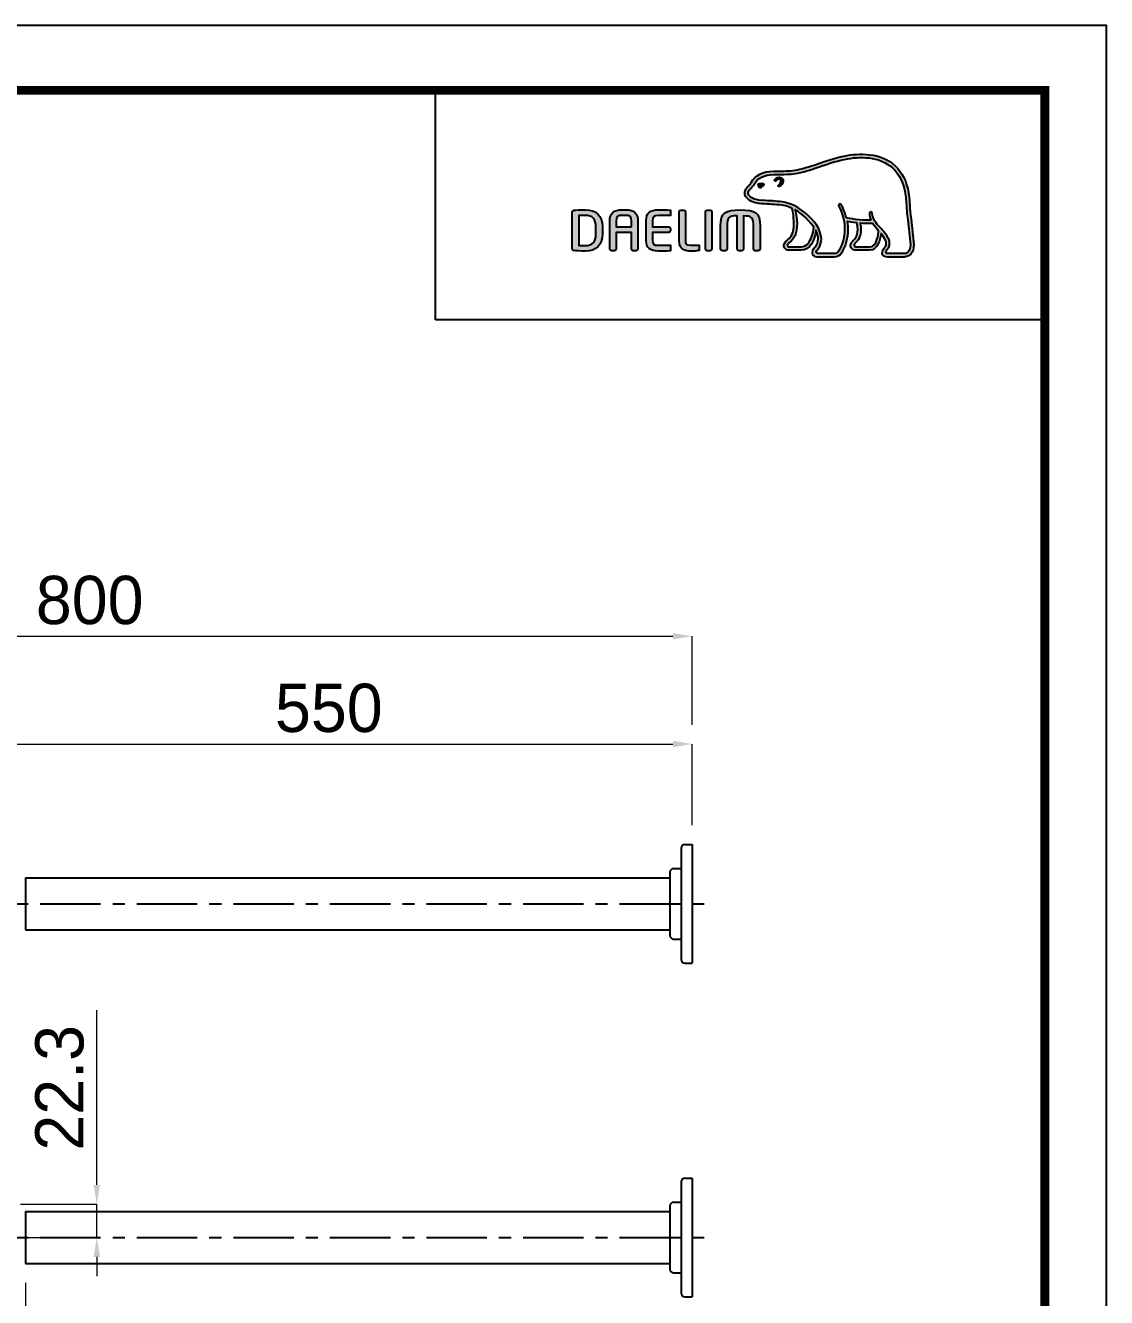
# Model space of a CAD drawing. Extents: x 0 to 790, y 0 to 579.
# Drawn here: x 565.9 to 789.9, y 315.3 to 578.8 of the extents above; entities that cross this region are included whole.
import ezdxf

# ---------------------------------------------------------------- set-up
doc = ezdxf.new("R2010")
doc.units = 0
doc.header["$LTSCALE"] = 10
doc.header["$MEASUREMENT"] = 0
doc.header["$PDMODE"] = 3
doc.header["$PDSIZE"] = -10
doc.linetypes.add('CENTER', pattern=[2, 1.25, -0.25, 0.25, -0.25])
doc.layers.get('0').update_dxf_attribs({"linetype": 'CONTINUOUS'})
doc.layers.get('DEFPOINTS').update_dxf_attribs({"linetype": 'CONTINUOUS'})
doc.layers.add('레이어 1', color=7, linetype='CONTINUOUS')
doc.styles.add('Daelim Dimension', font='')
doc.styles.get('Daelim Dimension').set_extended_font_data('나눔고딕')
doc.dimstyles.new('DEFAULT', dxfattribs={"dimscale": 2, "dimtxt": 2, "dimasz": 2, "dimexe": 0, "dimexo": 2, "dimgap": 1, "dimtad": 1, "dimdec": 0, "dimzin": 9, "dimdsep": 46, "dimtxsty": 'Daelim Dimension', "dimcen": 0.5, "dimclrd": 5, "dimclre": 5, "dimclrt": 256, "dimadec": 1, "dimazin": 0, "dimtfac": 1, "dimtdec": 0, "dimtix": 1, "dimtmove": 0, "dimatfit": 3, "dimfxl": 1, "dimtolj": 1, "dimtzin": 1, "dimlwd": 9, "dimlwe": 9, "dimarcsym": 0})

# ---------------------------------------------------------------- blocks, each defined once
blk = doc.blocks.new('*D5')
at = {"color": 5, "lineweight": 9, "transparency": 16777216}
for p, q in [((553.52, 412.08), (553.52, 429.93)), ((557.52, 429.93), (700.05, 429.93)), ((704.05, 413.13), (704.05, 429.93))]:
    blk.add_line(p, q, dxfattribs=at)
at = {"color": 5, "transparency": 16777216}
for points in [[(557.52, 430.6), (557.52, 429.27), (553.52, 429.93)], [(700.05, 430.6), (700.05, 429.27), (704.05, 429.93)]]:
    blk.add_solid(points, dxfattribs=at)
at = {"layer": 'DEFPOINTS', "color": 0, "transparency": 16777216}
for p in [(704.05, 429.93), (704.05, 409.13), (553.52, 408.08)]:
    blk.add_point(p, dxfattribs=at)
at = {"color": 7, "transparency": 16777216, "insert": (628.79, 437.36), "char_height": 10, "attachment_point": 5, "style": 'Daelim Dimension'}
blk.add_mtext('\\A1;550', dxfattribs=at)
blk = doc.blocks.new('*D6')
at = {"color": 5, "lineweight": 9, "transparency": 16777216}
for p, q in [((541.1, 318.35), (541.1, 267.07)), ((565.95, 318.35), (565.95, 267.07)), ((545.1, 267.07), (561.95, 267.07)), ((565.95, 267.07), (589.67, 267.07))]:
    blk.add_line(p, q, dxfattribs=at)
at = {"color": 5, "transparency": 16777216}
for points in [[(545.1, 267.74), (545.1, 266.41), (541.1, 267.07)], [(561.95, 267.74), (561.95, 266.41), (565.95, 267.07)]]:
    blk.add_solid(points, dxfattribs=at)
at = {"layer": 'DEFPOINTS', "color": 0, "transparency": 16777216}
for p in [(541.1, 322.35), (565.95, 322.35), (565.95, 267.07)]:
    blk.add_point(p, dxfattribs=at)
at = {"color": 7, "transparency": 16777216, "insert": (579.81, 274.52), "char_height": 10, "attachment_point": 5, "style": 'Daelim Dimension'}
blk.add_mtext('\\A1;80', dxfattribs=at)
blk = doc.blocks.new('*D8')
at = {"color": 5, "lineweight": 9, "transparency": 16777216}
for p, q in [((454.47, 366.28), (454.47, 452.26)), ((458.47, 452.26), (700.05, 452.26)), ((704.05, 433.93), (704.05, 452.26))]:
    blk.add_line(p, q, dxfattribs=at)
at = {"color": 5, "transparency": 16777216}
for points in [[(458.47, 452.93), (458.47, 451.59), (454.47, 452.26)], [(700.05, 452.93), (700.05, 451.59), (704.05, 452.26)]]:
    blk.add_solid(points, dxfattribs=at)
at = {"layer": 'DEFPOINTS', "color": 0, "transparency": 16777216}
for p in [(704.05, 452.26), (704.05, 429.93), (454.47, 362.28)]:
    blk.add_point(p, dxfattribs=at)
at = {"color": 7, "transparency": 16777216, "insert": (579.26, 459.7), "char_height": 10, "attachment_point": 5, "style": 'Daelim Dimension'}
blk.add_mtext('\\A1;800', dxfattribs=at)
blk = doc.blocks.new('*D3')
at = {"color": 5, "lineweight": 9, "transparency": 16777216}
for p, q in [((580.74, 338.63), (580.74, 374.83)), ((564.9, 334.63), (580.74, 334.63)), ((580.74, 327.72), (580.74, 334.63)), ((561.46, 327.72), (580.74, 327.72)), ((580.74, 323.72), (580.74, 319.72))]:
    blk.add_line(p, q, dxfattribs=at)
at = {"color": 5, "transparency": 16777216}
for points in [[(580.08, 338.63), (581.41, 338.63), (580.74, 334.63)], [(580.08, 323.72), (581.41, 323.72), (580.74, 327.72)]]:
    blk.add_solid(points, dxfattribs=at)
at = {"layer": 'DEFPOINTS', "color": 0, "transparency": 16777216}
for p in [(560.9, 334.63), (580.74, 334.63), (557.46, 327.72)]:
    blk.add_point(p, dxfattribs=at)
at = {"color": 7, "transparency": 16777216, "insert": (573.04, 358.73), "char_height": 10, "attachment_point": 5, "rotation": 90, "style": 'Daelim Dimension'}
blk.add_mtext('\\A1;22.3', dxfattribs=at)

msp = doc.modelspace()

# ---------------------------------------------------------------- hatches: boundary and pattern name
at = {"layer": '레이어 1'}
h = msp.add_hatch(color=5, dxfattribs=at)
h.dxf.hatch_style = 1
edge = h.paths.add_edge_path(flags=16)
edge.add_spline(control_points=[(748.8, 531.89), (748.46, 531.51), (748.03, 531.5), (748.01, 531.5), (748.01, 531.5), (744.54, 531.5), (744.54, 531.5), (744.42, 531.5), (744.32, 531.53), (744.26, 531.6), (744.2, 531.65), (744.18, 531.73), (744.18, 531.82), (744.18, 532.02), (744.32, 532.2), (744.47, 532.39), (744.61, 532.57), (744.75, 532.74), (744.82, 532.95), (745.01, 533.46), (744.99, 534), (744.76, 534.48), (744.36, 535.35), (743.75, 536.03), (743.16, 536.69), (743.16, 536.69), (742.96, 536.91), (742.96, 536.91), (742.2, 537.77), (741.41, 538.65), (741.34, 539.84), (741.33, 540.08), (741.22, 540.22), (741.07, 540.21), (741.07, 540.21), (740.84, 540.11), (740.84, 540.11), (740.78, 540.04), (740.75, 539.94), (740.75, 539.83), (740.75, 539.83), (740.75, 539.79), (740.75, 539.79), (740.78, 539.35), (740.88, 538.93), (741.06, 538.49), (741.06, 538.49), (741.08, 538.45), (741.08, 538.45), (741.08, 538.45), (741.03, 538.44), (741.03, 538.44), (738.81, 538.36), (736.63, 538.78), (735.99, 538.93), (735.59, 540.52), (734.95, 541.57), (734.92, 541.62), (734.87, 541.7), (734.79, 541.77), (734.72, 541.79), (734.72, 541.79), (734.53, 541.76), (734.51, 541.76), (734.49, 541.73), (734.46, 541.69), (734.39, 541.59), (734.39, 541.59), (734.38, 541.51), (734.38, 541.51), (734.38, 541.51), (734.44, 541.3), (734.44, 541.3), (734.49, 541.22), (735.63, 539.22), (735.63, 536.57), (735.63, 534.94), (735.2, 533.4), (734.35, 531.99), (734.15, 531.65), (733.88, 531.5), (733.49, 531.5), (733.49, 531.5), (730.07, 531.5), (730.07, 531.5), (729.96, 531.5), (729.72, 531.58), (729.72, 531.83), (729.72, 531.96), (729.85, 532.19), (730.06, 532.42), (731.48, 534.01), (730.66, 536.48), (729.3, 538.11), (727.98, 539.68), (725.83, 541.66), (723.07, 542.16), (722.09, 542.33), (720.48, 542.42), (719.18, 542.5), (719.18, 542.5), (717.87, 542.58), (717.87, 542.58), (717.19, 542.63), (716.08, 543.04), (715.74, 543.68), (715.6, 543.95), (715.61, 544.22), (715.79, 544.53), (715.91, 544.72), (716.06, 544.88), (716.26, 545.07), (716.47, 545.29), (716.69, 545.52), (716.87, 545.82), (716.87, 545.82), (716.92, 545.91), (716.92, 545.91), (717.58, 547.17), (718.93, 547.84), (720.95, 547.89), (720.95, 547.89), (722.09, 547.9), (722.09, 547.9), (723.35, 547.91), (724.77, 547.92), (725.93, 548.17), (727.57, 548.52), (729.22, 549.08), (730.67, 549.58), (730.67, 549.58), (730.71, 549.59), (730.71, 549.59), (732.51, 550.21), (734.36, 550.84), (736.26, 551.15), (739.3, 551.65), (743.47, 551.63), (746.09, 548.69), (747.3, 547.33), (748.05, 545.45), (748.3, 543.12), (748.3, 543.12), (748.29, 543.12), (748.29, 543.13), (748.31, 543.08), (748.33, 542.82), (748.43, 541.34), (748.47, 540.62), (748.5, 539.88), (748.69, 538.51), (748.69, 538.51), (749.21, 533.93), (749.21, 533.93), (749.21, 533.93), (749.25, 533.37), (749.25, 533.37), (749.25, 532.71), (749.1, 532.21), (748.8, 531.89)], knot_values=[0, 0, 0, 0, 1, 1, 1, 2, 2, 2, 3, 3, 3, 4, 4, 4, 5, 5, 5, 6, 6, 6, 7, 7, 7, 8, 8, 8, 9, 9, 9, 10, 10, 10, 11, 11, 11, 12, 12, 12, 13, 13, 13, 14, 14, 14, 15, 15, 15, 16, 16, 16, 17, 17, 17, 18, 18, 18, 19, 19, 19, 20, 20, 20, 21, 21, 21, 22, 22, 22, 23, 23, 23, 24, 24, 24, 25, 25, 25, 26, 26, 26, 27, 27, 27, 28, 28, 28, 29, 29, 29, 30, 30, 30, 31, 31, 31, 32, 32, 32, 33, 33, 33, 34, 34, 34, 35, 35, 35, 36, 36, 36, 37, 37, 37, 38, 38, 38, 39, 39, 39, 40, 40, 40, 41, 41, 41, 42, 42, 42, 43, 43, 43, 44, 44, 44, 45, 45, 45, 46, 46, 46, 47, 47, 47, 48, 48, 48, 49, 49, 49, 50, 50, 50, 51, 51, 51, 52, 52, 52, 53, 53, 53, 53], degree=3, periodic=0)
edge = h.paths.add_edge_path(flags=16)
edge.add_spline(control_points=[(740.8, 532.88), (740.8, 532.88), (737.97, 532.88), (737.97, 532.88), (737.76, 532.88), (737.6, 533.04), (737.6, 533.26), (737.6, 533.41), (737.72, 533.59), (737.85, 533.72), (738.42, 534.27), (739.01, 535.03), (739.01, 536.47), (739.01, 536.47), (738.97, 537.12), (738.97, 537.13), (738.97, 537.13), (738.87, 537.76), (738.87, 537.76), (738.87, 537.76), (738.86, 537.8), (738.86, 537.8), (738.86, 537.8), (738.9, 537.8), (738.9, 537.8), (739.43, 537.76), (740.46, 537.7), (741.43, 537.75), (741.68, 537.35), (742.08, 536.85), (742.67, 536.17), (742.64, 535.83), (742.36, 532.88), (740.8, 532.88)], knot_values=[0, 0, 0, 0, 1, 1, 1, 2, 2, 2, 3, 3, 3, 4, 4, 4, 5, 5, 5, 6, 6, 6, 7, 7, 7, 8, 8, 8, 9, 9, 9, 10, 10, 10, 11, 11, 11, 11], degree=3, periodic=0)
edge = h.paths.add_edge_path(flags=16)
edge.add_spline(control_points=[(726.62, 532.88), (726.62, 532.88), (724.14, 532.88), (724.14, 532.88), (723.95, 532.88), (723.75, 533.03), (723.75, 533.26), (723.75, 533.39), (723.87, 533.56), (724.08, 533.73), (724.71, 534.23), (725.66, 534.99), (725.76, 537.08), (725.76, 537.08), (725.77, 537.65), (725.77, 537.65), (725.77, 538.54), (725.57, 539.61), (725.38, 540.57), (725.38, 540.57), (725.35, 540.67), (725.35, 540.67), (725.35, 540.67), (725.43, 540.6), (725.43, 540.6), (725.8, 540.38), (727.82, 539), (729.26, 536.97), (729.14, 536.01), (728.6, 532.88), (726.62, 532.88)], knot_values=[0, 0, 0, 0, 1, 1, 1, 2, 2, 2, 3, 3, 3, 4, 4, 4, 5, 5, 5, 6, 6, 6, 7, 7, 7, 8, 8, 8, 9, 9, 9, 10, 10, 10, 10], degree=3, periodic=0)
edge = h.paths.add_edge_path()
edge.add_spline(control_points=[(749.91, 534), (749.91, 534), (749.39, 538.61), (749.39, 538.61), (749.19, 539.98), (749.16, 540.72), (749.14, 541.37), (749.14, 541.37), (749.01, 543.19), (749.01, 543.19), (748.73, 545.67), (747.93, 547.68), (746.62, 549.15), (743.78, 552.34), (739.36, 552.37), (736.14, 551.84), (734.17, 551.52), (732.29, 550.87), (730.47, 550.25), (730.47, 550.25), (730.41, 550.23), (730.41, 550.23), (728.98, 549.74), (727.37, 549.19), (725.78, 548.85), (724.69, 548.62), (723.33, 548.61), (722.12, 548.6), (722.12, 548.6), (720.93, 548.59), (720.93, 548.59), (718.64, 548.53), (717.08, 547.74), (716.29, 546.23), (716.29, 546.23), (716.25, 546.16), (716.25, 546.16), (716.12, 545.94), (715.93, 545.74), (715.76, 545.57), (715.57, 545.38), (715.35, 545.16), (715.19, 544.88), (715.02, 544.6), (714.94, 544.32), (714.94, 544.04), (714.94, 543.81), (715, 543.58), (715.12, 543.36), (715.6, 542.44), (716.99, 541.94), (717.82, 541.88), (717.82, 541.88), (719.04, 541.8), (719.07, 541.8), (720.29, 541.73), (721.96, 541.64), (722.94, 541.46), (723.51, 541.36), (724.16, 541.16), (724.76, 540.88), (724.8, 540.72), (725.11, 539.34), (725.11, 537.65), (725.11, 537.65), (725.1, 537.11), (725.1, 537.11), (725.01, 535.32), (724.23, 534.7), (723.66, 534.24), (723.6, 534.19), (723.09, 533.77), (723.05, 533.26), (723.03, 532.98), (723.11, 532.71), (723.28, 532.53), (723.47, 532.32), (723.76, 532.22), (724.14, 532.22), (724.14, 532.22), (726.62, 532.22), (726.62, 532.22), (728.47, 532.22), (729.39, 534.22), (729.67, 536.09), (729.67, 536.09), (729.68, 536.35), (729.68, 536.35), (729.68, 536.35), (729.75, 536.22), (729.75, 536.22), (729.99, 535.69), (730.14, 535.06), (730.14, 534.58), (730.14, 533.91), (729.93, 533.33), (729.53, 532.89), (729.44, 532.79), (728.94, 532.28), (728.94, 531.76), (728.94, 531.76), (728.94, 531.68), (728.94, 531.68), (729.01, 531.07), (729.51, 530.8), (729.96, 530.8), (729.96, 530.8), (733.49, 530.8), (733.49, 530.8), (734.12, 530.8), (734.63, 531.09), (734.95, 531.63), (735.85, 533.12), (736.31, 534.73), (736.31, 536.43), (736.31, 536.96), (736.26, 537.53), (736.16, 538.12), (736.16, 538.12), (736.15, 538.16), (736.15, 538.16), (736.15, 538.16), (736.2, 538.15), (736.2, 538.15), (736.62, 538.07), (737.3, 537.95), (738.15, 537.86), (738.15, 537.86), (738.17, 537.86), (738.17, 537.86), (738.17, 537.86), (738.28, 537.21), (738.28, 537.21), (738.28, 537.21), (738.31, 537.06), (738.31, 537.06), (738.31, 537.06), (738.34, 536.49), (738.34, 536.49), (738.34, 535.11), (737.72, 534.52), (737.38, 534.2), (737.38, 534.19), (736.91, 533.72), (736.86, 533.3), (736.86, 533.3), (736.85, 533.17), (736.85, 533.17), (736.85, 533.04), (736.88, 532.78), (737.11, 532.54), (737.31, 532.32), (737.63, 532.22), (738.05, 532.22), (738.05, 532.22), (740.8, 532.22), (740.8, 532.22), (742.46, 532.22), (742.96, 534.34), (743.17, 535.53), (743.17, 535.53), (743.18, 535.65), (743.18, 535.65), (743.18, 535.65), (743.24, 535.56), (743.24, 535.56), (743.63, 535.07), (743.96, 534.52), (744.13, 534.18), (744.21, 534.01), (744.26, 533.81), (744.26, 533.61), (744.26, 533.61), (744.2, 533.22), (744.2, 533.22), (744.13, 533), (743.98, 532.8), (743.84, 532.61), (743.63, 532.33), (743.41, 532.05), (743.41, 531.7), (743.41, 531.7), (743.43, 531.51), (743.43, 531.51), (743.53, 531.05), (743.9, 530.8), (744.48, 530.8), (744.48, 530.8), (748.01, 530.8), (748.01, 530.8), (748.08, 530.8), (748.77, 530.82), (749.31, 531.4), (749.74, 531.87), (749.95, 532.51), (749.95, 533.36), (749.95, 533.36), (749.91, 534), (749.91, 534)], knot_values=[0, 0, 0, 0, 1, 1, 1, 2, 2, 2, 3, 3, 3, 4, 4, 4, 5, 5, 5, 6, 6, 6, 7, 7, 7, 8, 8, 8, 9, 9, 9, 10, 10, 10, 11, 11, 11, 12, 12, 12, 13, 13, 13, 14, 14, 14, 15, 15, 15, 16, 16, 16, 17, 17, 17, 18, 18, 18, 19, 19, 19, 20, 20, 20, 21, 21, 21, 22, 22, 22, 23, 23, 23, 24, 24, 24, 25, 25, 25, 26, 26, 26, 27, 27, 27, 28, 28, 28, 29, 29, 29, 30, 30, 30, 31, 31, 31, 32, 32, 32, 33, 33, 33, 34, 34, 34, 35, 35, 35, 36, 36, 36, 37, 37, 37, 38, 38, 38, 39, 39, 39, 40, 40, 40, 41, 41, 41, 42, 42, 42, 43, 43, 43, 44, 44, 44, 45, 45, 45, 46, 46, 46, 47, 47, 47, 48, 48, 48, 49, 49, 49, 50, 50, 50, 51, 51, 51, 52, 52, 52, 53, 53, 53, 54, 54, 54, 55, 55, 55, 56, 56, 56, 57, 57, 57, 58, 58, 58, 59, 59, 59, 60, 60, 60, 61, 61, 61, 62, 62, 62, 63, 63, 63, 64, 64, 64, 65, 65, 65, 66, 66, 66, 66], degree=3, periodic=0)
edge = h.paths.add_edge_path(flags=0)
edge.add_spline(control_points=[(717.76, 545.9), (717.76, 545.9), (718.28, 546.14), (718.91, 545.89), (718.91, 545.89), (718.99, 545.86), (718.89, 545.71), (718.58, 545.3), (718.27, 545.21), (718.27, 545.21), (718.27, 545.21), (718.05, 545.13), (717.93, 545.28), (717.68, 545.57), (717.67, 545.74), (717.67, 545.74), (717.67, 545.74), (717.64, 545.87), (717.76, 545.9)], knot_values=[0, 0, 0, 0, 1, 1, 1, 2, 2, 2, 3, 3, 3, 4, 4, 4, 5, 5, 5, 6, 6, 6, 6], degree=3, periodic=0)
edge = h.paths.add_edge_path(flags=0)
edge.add_spline(control_points=[(721.15, 546.85), (721.07, 546.76), (721.07, 546.62), (721.15, 546.55), (721.23, 546.48), (721.37, 546.5), (721.44, 546.58), (721.48, 546.62), (721.9, 547.12), (722.27, 546.87), (722.4, 546.77), (722.46, 546.64), (722.44, 546.46), (722.4, 546.18), (722.16, 545.86), (721.99, 545.76), (721.9, 545.7), (721.83, 545.57), (721.88, 545.47), (721.92, 545.37), (722.05, 545.34), (722.15, 545.39), (722.46, 545.54), (722.84, 546.02), (722.89, 546.48), (722.93, 546.79), (722.79, 547.05), (722.53, 547.22), (721.99, 547.61), (721.38, 547.09), (721.15, 546.85)], knot_values=[0, 0, 0, 0, 1, 1, 1, 2, 2, 2, 3, 3, 3, 4, 4, 4, 5, 5, 5, 6, 6, 6, 7, 7, 7, 8, 8, 8, 9, 9, 9, 10, 10, 10, 10], degree=3, periodic=0)
edge = h.paths.add_edge_path(flags=0)
edge.add_spline(control_points=[(721.08, 546.47), (721.08, 546.47), (721.08, 546.47), (721.08, 546.47), (721.08, 546.47), (721.08, 546.47), (721.08, 546.47)], knot_values=[0, 0, 0, 0, 1, 1, 1, 2, 2, 2, 2], degree=3, periodic=0)
h = msp.add_hatch(color=5, dxfattribs=at)
h.dxf.hatch_style = 2
edge = h.paths.add_edge_path()
edge.add_spline(control_points=[(717.76, 545.9), (717.76, 545.9), (718.28, 546.14), (718.91, 545.89), (718.91, 545.89), (718.99, 545.86), (718.89, 545.71), (718.58, 545.3), (718.27, 545.21), (718.27, 545.21), (718.27, 545.21), (718.05, 545.13), (717.93, 545.28), (717.68, 545.57), (717.67, 545.74), (717.67, 545.74), (717.67, 545.74), (717.64, 545.87), (717.76, 545.9)], knot_values=[0, 0, 0, 0, 1, 1, 1, 2, 2, 2, 3, 3, 3, 4, 4, 4, 5, 5, 5, 6, 6, 6, 6], degree=3, periodic=0)
h = msp.add_hatch(color=5, dxfattribs=at)
h.dxf.hatch_style = 2
edge = h.paths.add_edge_path()
edge.add_spline(control_points=[(721.15, 546.85), (721.07, 546.76), (721.07, 546.62), (721.15, 546.55), (721.23, 546.48), (721.37, 546.5), (721.44, 546.58), (721.48, 546.62), (721.9, 547.12), (722.27, 546.87), (722.4, 546.77), (722.46, 546.64), (722.44, 546.46), (722.4, 546.18), (722.16, 545.86), (721.99, 545.76), (721.9, 545.7), (721.83, 545.57), (721.88, 545.47), (721.92, 545.37), (722.05, 545.34), (722.15, 545.39), (722.46, 545.54), (722.84, 546.02), (722.89, 546.48), (722.93, 546.79), (722.79, 547.05), (722.53, 547.22), (721.99, 547.61), (721.38, 547.09), (721.15, 546.85)], knot_values=[0, 0, 0, 0, 1, 1, 1, 2, 2, 2, 3, 3, 3, 4, 4, 4, 5, 5, 5, 6, 6, 6, 7, 7, 7, 8, 8, 8, 9, 9, 9, 10, 10, 10, 10], degree=3, periodic=0)
h = msp.add_hatch(color=5, dxfattribs=at)
h.dxf.hatch_style = 2
edge = h.paths.add_edge_path()
edge.add_spline(control_points=[(684.1, 535.57), (684.1, 533.96), (683.37, 533.18), (681.86, 533.18), (681.86, 533.18), (680.82, 533.2), (680.55, 533.2), (680.55, 533.2), (680.55, 539.37), (680.55, 539.37), (681.09, 539.42), (681.85, 539.43), (681.86, 539.43), (683.41, 539.43), (684.1, 538.7), (684.1, 537.04), (684.1, 537.04), (684.1, 535.57), (684.1, 535.57)], knot_values=[0, 0, 0, 0, 1, 1, 1, 2, 2, 2, 3, 3, 3, 4, 4, 4, 5, 5, 5, 6, 6, 6, 6], degree=3, periodic=0)
edge = h.paths.add_edge_path()
edge.add_spline(control_points=[(681.86, 540.59), (681.02, 540.59), (679.93, 540.54), (679.57, 540.48), (679.35, 540.45), (679.21, 540.28), (679.21, 540.06), (679.21, 540.06), (679.21, 532.55), (679.21, 532.55), (679.21, 532.32), (679.35, 532.16), (679.58, 532.13), (679.92, 532.07), (681.01, 532.02), (681.86, 532.02), (684.2, 532.02), (685.44, 533.25), (685.44, 535.57), (685.44, 535.57), (685.44, 537.04), (685.44, 537.04), (685.44, 539.36), (684.2, 540.59), (681.86, 540.59)], knot_values=[0, 0, 0, 0, 1, 1, 1, 2, 2, 2, 3, 3, 3, 4, 4, 4, 5, 5, 5, 6, 6, 6, 7, 7, 7, 8, 8, 8, 8], degree=3, periodic=0)
h = msp.add_hatch(color=5, dxfattribs=at)
h.dxf.hatch_style = 2
edge = h.paths.add_edge_path()
edge.add_spline(control_points=[(691.48, 537.05), (691.48, 537.05), (688.32, 537.05), (688.32, 537.05), (688.32, 537.17), (688.32, 538.18), (688.32, 538.18), (688.32, 539.23), (688.63, 539.41), (689.57, 539.41), (689.57, 539.41), (690.23, 539.41), (690.23, 539.41), (691.17, 539.41), (691.48, 539.23), (691.48, 538.18), (691.48, 538.18), (691.48, 537.17), (691.48, 537.05)], knot_values=[0, 0, 0, 0, 1, 1, 1, 2, 2, 2, 3, 3, 3, 4, 4, 4, 5, 5, 5, 6, 6, 6, 6], degree=3, periodic=0)
edge = h.paths.add_edge_path()
edge.add_spline(control_points=[(690.23, 540.59), (690.23, 540.59), (689.57, 540.59), (689.57, 540.59), (687.78, 540.59), (686.99, 539.85), (686.99, 538.18), (686.99, 538.18), (686.99, 532.47), (686.99, 532.47), (686.99, 532.26), (687.15, 532.09), (687.34, 532.09), (687.34, 532.09), (687.97, 532.09), (687.97, 532.09), (688.19, 532.09), (688.32, 532.28), (688.32, 532.47), (688.32, 532.47), (688.32, 535.75), (688.32, 535.88), (688.32, 535.88), (691.48, 535.88), (691.48, 535.88), (691.48, 535.75), (691.48, 532.47), (691.48, 532.47), (691.48, 532.26), (691.64, 532.09), (691.84, 532.09), (691.84, 532.09), (692.46, 532.09), (692.46, 532.09), (692.67, 532.09), (692.82, 532.29), (692.82, 532.47), (692.82, 532.47), (692.82, 538.18), (692.82, 538.18), (692.82, 539.85), (692.02, 540.59), (690.23, 540.59)], knot_values=[0, 0, 0, 0, 1, 1, 1, 2, 2, 2, 3, 3, 3, 4, 4, 4, 5, 5, 5, 6, 6, 6, 7, 7, 7, 8, 8, 8, 9, 9, 9, 10, 10, 10, 11, 11, 11, 12, 12, 12, 13, 13, 13, 14, 14, 14, 14], degree=3, periodic=0)
h = msp.add_hatch(color=5, dxfattribs=at)
h.dxf.hatch_style = 2
edge = h.paths.add_edge_path()
edge.add_spline(control_points=[(694.52, 538.41), (694.52, 538.41), (694.52, 534.2), (694.52, 534.2), (694.52, 532.73), (695.36, 532.02), (697.09, 532.02), (697.85, 532.02), (698.89, 532.03), (699.3, 532.07), (699.3, 532.07), (699.5, 532.09), (699.5, 532.09), (699.5, 532.09), (699.56, 532.1), (699.56, 532.1), (699.56, 532.1), (699.56, 533.22), (699.56, 533.22), (699.56, 533.22), (697.09, 533.22), (697.09, 533.22), (695.86, 533.22), (695.86, 533.57), (695.86, 534.2), (695.86, 534.2), (695.86, 535.76), (695.86, 535.88), (695.98, 535.88), (699.18, 535.88), (699.18, 535.88), (699.39, 535.88), (699.56, 536.05), (699.56, 536.25), (699.56, 536.25), (699.56, 536.67), (699.56, 536.67), (699.56, 536.88), (699.39, 537.04), (699.18, 537.04), (699.18, 537.04), (695.98, 537.04), (695.86, 537.04), (695.86, 537.16), (695.86, 538.41), (695.86, 538.41), (695.86, 539.04), (695.86, 539.39), (697.09, 539.39), (697.09, 539.39), (699.56, 539.38), (699.56, 539.38), (699.56, 539.38), (699.56, 540.5), (699.56, 540.5), (699.56, 540.5), (699.3, 540.53), (699.3, 540.53), (698.82, 540.57), (697.7, 540.59), (697.09, 540.59), (695.36, 540.59), (694.52, 539.88), (694.52, 538.41)], knot_values=[0, 0, 0, 0, 1, 1, 1, 2, 2, 2, 3, 3, 3, 4, 4, 4, 5, 5, 5, 6, 6, 6, 7, 7, 7, 8, 8, 8, 9, 9, 9, 10, 10, 10, 11, 11, 11, 12, 12, 12, 13, 13, 13, 14, 14, 14, 15, 15, 15, 16, 16, 16, 17, 17, 17, 18, 18, 18, 19, 19, 19, 20, 20, 20, 21, 21, 21, 21], degree=3, periodic=0)
h = msp.add_hatch(color=5, dxfattribs=at)
h.dxf.hatch_style = 2
edge = h.paths.add_edge_path()
edge.add_spline(control_points=[(701.71, 540.52), (701.5, 540.52), (701.33, 540.35), (701.33, 540.14), (701.33, 540.14), (701.33, 534.2), (701.33, 534.2), (701.33, 532.27), (702.65, 532.02), (703.8, 532.02), (704.64, 532.02), (704.86, 532.05), (705.11, 532.1), (705.11, 532.1), (705.25, 532.12), (705.25, 532.12), (705.25, 532.12), (705.45, 532.14), (705.45, 532.14), (705.45, 532.14), (705.51, 532.15), (705.51, 532.15), (705.51, 532.15), (705.51, 533.22), (705.51, 533.22), (705.51, 533.22), (703.81, 533.22), (703.81, 533.22), (702.66, 533.22), (702.66, 533.65), (702.66, 534.07), (702.66, 534.07), (702.66, 540.14), (702.66, 540.14), (702.66, 540.35), (702.49, 540.52), (702.29, 540.52), (702.29, 540.52), (701.71, 540.52), (701.71, 540.52)], knot_values=[0, 0, 0, 0, 1, 1, 1, 2, 2, 2, 3, 3, 3, 4, 4, 4, 5, 5, 5, 6, 6, 6, 7, 7, 7, 8, 8, 8, 9, 9, 9, 10, 10, 10, 11, 11, 11, 12, 12, 12, 13, 13, 13, 13], degree=3, periodic=0)
h = msp.add_hatch(color=5, dxfattribs=at)
h.dxf.hatch_style = 2
edge = h.paths.add_edge_path()
edge.add_spline(control_points=[(707.16, 540.52), (706.94, 540.52), (706.81, 540.33), (706.81, 540.15), (706.81, 540.15), (706.81, 532.47), (706.81, 532.47), (706.81, 532.26), (706.97, 532.09), (707.16, 532.09), (707.16, 532.09), (707.79, 532.09), (707.79, 532.09), (708.01, 532.09), (708.14, 532.28), (708.14, 532.47), (708.14, 532.47), (708.14, 540.15), (708.14, 540.15), (708.14, 540.36), (707.99, 540.52), (707.79, 540.52), (707.79, 540.52), (707.16, 540.52), (707.16, 540.52)], knot_values=[0, 0, 0, 0, 1, 1, 1, 2, 2, 2, 3, 3, 3, 4, 4, 4, 5, 5, 5, 6, 6, 6, 7, 7, 7, 8, 8, 8, 8], degree=3, periodic=0)
h = msp.add_hatch(color=5, dxfattribs=at)
h.dxf.hatch_style = 2
edge = h.paths.add_edge_path()
edge.add_spline(control_points=[(709.94, 537.2), (709.94, 537.2), (709.94, 532.47), (709.94, 532.47), (709.94, 532.26), (710.1, 532.09), (710.3, 532.09), (710.3, 532.09), (710.93, 532.09), (710.93, 532.09), (711.16, 532.09), (711.29, 532.28), (711.29, 532.47), (711.29, 532.47), (711.29, 537.08), (711.29, 537.08), (711.29, 539.12), (711.63, 539.31), (713.36, 539.32), (713.36, 539.19), (713.36, 532.47), (713.36, 532.47), (713.36, 532.25), (713.51, 532.09), (713.71, 532.09), (713.71, 532.09), (714.33, 532.09), (714.33, 532.09), (714.56, 532.09), (714.69, 532.28), (714.69, 532.47), (714.69, 532.47), (714.69, 539.17), (714.69, 539.3), (715.49, 539.3), (716.06, 539.24), (716.37, 538.93), (716.69, 538.61), (716.75, 538.01), (716.75, 537.08), (716.75, 537.08), (716.75, 532.47), (716.75, 532.47), (716.75, 532.26), (716.92, 532.09), (717.11, 532.09), (717.11, 532.09), (717.75, 532.09), (717.75, 532.09), (717.97, 532.09), (718.1, 532.29), (718.1, 532.47), (718.1, 532.47), (718.1, 537.2), (718.1, 537.2), (718.1, 540.07), (717.09, 540.55), (714.03, 540.55), (710.96, 540.55), (709.94, 540.07), (709.94, 537.2)], knot_values=[0, 0, 0, 0, 1, 1, 1, 2, 2, 2, 3, 3, 3, 4, 4, 4, 5, 5, 5, 6, 6, 6, 7, 7, 7, 8, 8, 8, 9, 9, 9, 10, 10, 10, 11, 11, 11, 12, 12, 12, 13, 13, 13, 14, 14, 14, 15, 15, 15, 16, 16, 16, 17, 17, 17, 18, 18, 18, 19, 19, 19, 20, 20, 20, 20], degree=3, periodic=0)

# ---------------------------------------------------------------- linework, layer by layer
at = {"color": 5, "ltscale": 0.5}
msp.add_line((650.86, 517.77), (650.86, 565.32), dxfattribs=at)
at = {"color": 5}
msp.add_line((726.51, 532.22), (726.51, 532.22), dxfattribs=at)
at = {"color": 5, "ltscale": 40}
msp.add_line((777.1, 517.77), (650.86, 517.77), dxfattribs=at)
for p, q in [((702.52, 409.13), (704.05, 409.13)), ((704.05, 409.13), (704.05, 384.55)), ((701.75, 408.36), (701.75, 385.32)), ((699.45, 403.37), (699.45, 390.31)), ((700.21, 404.14), (701.75, 404.14)), ((565.95, 402.22), (699.45, 402.22)), ((565.95, 402.22), (565.95, 391.47)), ((565.95, 391.47), (699.45, 391.47)), ((700.21, 389.55), (701.75, 389.55)), ((702.52, 384.55), (704.05, 384.55)), ((702.52, 340.01), (704.05, 340.01)), ((704.05, 340.01), (704.05, 315.43)), ((701.75, 339.24), (701.75, 316.2)), ((700.21, 335.02), (701.75, 335.02)), ((565.95, 333.1), (699.45, 333.1)), ((565.95, 333.1), (565.95, 322.35)), ((699.45, 334.25), (699.45, 321.19)), ((565.95, 322.35), (699.45, 322.35)), ((700.21, 320.43), (701.75, 320.43)), ((702.52, 315.43), (704.05, 315.43))]:
    msp.add_line(p, q)
at = {"color": 1, "linetype": 'CENTER'}
for p, q in [((489.03, 396.84), (708.86, 396.84)), ((489.03, 327.72), (708.86, 327.72))]:
    msp.add_line(p, q, dxfattribs=at)
at = {"ltscale": 0.5}
msp.add_lwpolyline([(0, 0), (789.88, 0), (789.88, 578.76), (0, 578.76)], close=True, dxfattribs=at)
at = {"color": 5, "linetype": 'ByBlock', "lineweight": 200, "const_width": 1.82}
msp.add_lwpolyline([(12.7, 24.78), (777.1, 24.78), (777.1, 565.32), (12.7, 565.32)], close=True, dxfattribs=at)
for centre, start, end in [((702.52, 408.36), 90, 180), ((700.21, 403.37), 90, 180), ((700.21, 390.31), 180, 270), ((702.52, 385.32), 180, 270), ((702.52, 339.24), 90, 180), ((700.21, 334.25), 90, 180), ((700.21, 321.19), 180, 270), ((702.52, 316.2), 180, 270)]:
    msp.add_arc(centre, 0.768, start, end)
at = {"layer": '레이어 1', "color": 5}
for points, knots in [([(749.91, 534), (749.91, 534), (749.39, 538.61), (749.39, 538.61), (749.19, 539.98), (749.16, 540.72), (749.14, 541.37), (749.14, 541.37), (749.01, 543.19), (749.01, 543.19), (748.73, 545.67), (747.93, 547.68), (746.62, 549.15), (743.78, 552.34), (739.36, 552.37), (736.14, 551.84), (734.17, 551.52), (732.29, 550.87), (730.47, 550.25), (730.47, 550.25), (730.41, 550.23), (730.41, 550.23), (728.98, 549.74), (727.37, 549.19), (725.78, 548.85), (724.69, 548.62), (723.33, 548.61), (722.12, 548.6), (722.12, 548.6), (720.93, 548.59), (720.93, 548.59), (718.64, 548.53), (717.08, 547.74), (716.29, 546.23), (716.29, 546.23), (716.25, 546.16), (716.25, 546.16), (716.12, 545.94), (715.93, 545.74), (715.76, 545.57), (715.57, 545.38), (715.35, 545.16), (715.19, 544.88), (715.02, 544.6), (714.94, 544.32), (714.94, 544.04), (714.94, 543.81), (715, 543.58), (715.12, 543.36), (715.6, 542.44), (716.99, 541.94), (717.82, 541.88), (717.82, 541.88), (719.04, 541.8), (719.07, 541.8), (720.29, 541.73), (721.96, 541.64), (722.94, 541.46), (723.51, 541.36), (724.16, 541.16), (724.76, 540.88), (724.8, 540.72), (725.11, 539.34), (725.11, 537.65), (725.11, 537.65), (725.1, 537.11), (725.1, 537.11), (725.01, 535.32), (724.23, 534.7), (723.66, 534.24), (723.6, 534.19), (723.09, 533.77), (723.05, 533.26), (723.03, 532.98), (723.11, 532.71), (723.28, 532.53), (723.47, 532.32), (723.76, 532.22), (724.14, 532.22), (724.14, 532.22), (726.62, 532.22), (726.62, 532.22), (728.47, 532.22), (729.39, 534.22), (729.67, 536.09), (729.67, 536.09), (729.68, 536.35), (729.68, 536.35), (729.68, 536.35), (729.75, 536.22), (729.75, 536.22), (729.99, 535.69), (730.14, 535.06), (730.14, 534.58), (730.14, 533.91), (729.93, 533.33), (729.53, 532.89), (729.44, 532.79), (728.94, 532.28), (728.94, 531.76), (728.94, 531.76), (728.94, 531.68), (728.94, 531.68), (729.01, 531.07), (729.51, 530.8), (729.96, 530.8), (729.96, 530.8), (733.49, 530.8), (733.49, 530.8), (734.12, 530.8), (734.63, 531.09), (734.95, 531.63), (735.85, 533.12), (736.31, 534.73), (736.31, 536.43), (736.31, 536.96), (736.26, 537.53), (736.16, 538.12), (736.16, 538.12), (736.15, 538.16), (736.15, 538.16), (736.15, 538.16), (736.2, 538.15), (736.2, 538.15), (736.62, 538.07), (737.3, 537.95), (738.15, 537.86), (738.15, 537.86), (738.17, 537.86), (738.17, 537.86), (738.17, 537.86), (738.28, 537.21), (738.28, 537.21), (738.28, 537.21), (738.31, 537.06), (738.31, 537.06), (738.31, 537.06), (738.34, 536.49), (738.34, 536.49), (738.34, 535.11), (737.72, 534.52), (737.38, 534.2), (737.38, 534.19), (736.91, 533.72), (736.86, 533.3), (736.86, 533.3), (736.85, 533.17), (736.85, 533.17), (736.85, 533.04), (736.88, 532.78), (737.11, 532.54), (737.31, 532.32), (737.63, 532.22), (738.05, 532.22), (738.05, 532.22), (740.8, 532.22), (740.8, 532.22), (742.46, 532.22), (742.96, 534.34), (743.17, 535.53), (743.17, 535.53), (743.18, 535.65), (743.18, 535.65), (743.18, 535.65), (743.24, 535.56), (743.24, 535.56), (743.63, 535.07), (743.96, 534.52), (744.13, 534.18), (744.21, 534.01), (744.26, 533.81), (744.26, 533.61), (744.26, 533.61), (744.2, 533.22), (744.2, 533.22), (744.13, 533), (743.98, 532.8), (743.84, 532.61), (743.63, 532.33), (743.41, 532.05), (743.41, 531.7), (743.41, 531.7), (743.43, 531.51), (743.43, 531.51), (743.53, 531.05), (743.9, 530.8), (744.48, 530.8), (744.48, 530.8), (748.01, 530.8), (748.01, 530.8), (748.08, 530.8), (748.77, 530.82), (749.31, 531.4), (749.74, 531.87), (749.95, 532.51), (749.95, 533.36), (749.95, 533.36), (749.91, 534), (749.91, 534)], [0, 0, 0, 0, 1, 1, 1, 2, 2, 2, 3, 3, 3, 4, 4, 4, 5, 5, 5, 6, 6, 6, 7, 7, 7, 8, 8, 8, 9, 9, 9, 10, 10, 10, 11, 11, 11, 12, 12, 12, 13, 13, 13, 14, 14, 14, 15, 15, 15, 16, 16, 16, 17, 17, 17, 18, 18, 18, 19, 19, 19, 20, 20, 20, 21, 21, 21, 22, 22, 22, 23, 23, 23, 24, 24, 24, 25, 25, 25, 26, 26, 26, 27, 27, 27, 28, 28, 28, 29, 29, 29, 30, 30, 30, 31, 31, 31, 32, 32, 32, 33, 33, 33, 34, 34, 34, 35, 35, 35, 36, 36, 36, 37, 37, 37, 38, 38, 38, 39, 39, 39, 40, 40, 40, 41, 41, 41, 42, 42, 42, 43, 43, 43, 44, 44, 44, 45, 45, 45, 46, 46, 46, 47, 47, 47, 48, 48, 48, 49, 49, 49, 50, 50, 50, 51, 51, 51, 52, 52, 52, 53, 53, 53, 54, 54, 54, 55, 55, 55, 56, 56, 56, 57, 57, 57, 58, 58, 58, 59, 59, 59, 60, 60, 60, 61, 61, 61, 62, 62, 62, 63, 63, 63, 64, 64, 64, 65, 65, 65, 66, 66, 66, 66]), ([(717.76, 545.9), (717.76, 545.9), (718.28, 546.14), (718.91, 545.89), (718.91, 545.89), (718.99, 545.86), (718.89, 545.71), (718.58, 545.3), (718.27, 545.21), (718.27, 545.21), (718.27, 545.21), (718.05, 545.13), (717.93, 545.28), (717.68, 545.57), (717.67, 545.74), (717.67, 545.74), (717.67, 545.74), (717.64, 545.87), (717.76, 545.9)], [0, 0, 0, 0, 1, 1, 1, 2, 2, 2, 3, 3, 3, 4, 4, 4, 5, 5, 5, 6, 6, 6, 6]), ([(721.15, 546.85), (721.07, 546.76), (721.07, 546.62), (721.15, 546.55), (721.23, 546.48), (721.37, 546.5), (721.44, 546.58), (721.48, 546.62), (721.9, 547.12), (722.27, 546.87), (722.4, 546.77), (722.46, 546.64), (722.44, 546.46), (722.4, 546.18), (722.16, 545.86), (721.99, 545.76), (721.9, 545.7), (721.83, 545.57), (721.88, 545.47), (721.92, 545.37), (722.05, 545.34), (722.15, 545.39), (722.46, 545.54), (722.84, 546.02), (722.89, 546.48), (722.93, 546.79), (722.79, 547.05), (722.53, 547.22), (721.99, 547.61), (721.38, 547.09), (721.15, 546.85)], [0, 0, 0, 0, 1, 1, 1, 2, 2, 2, 3, 3, 3, 4, 4, 4, 5, 5, 5, 6, 6, 6, 7, 7, 7, 8, 8, 8, 9, 9, 9, 10, 10, 10, 10]), ([(721.08, 546.47), (721.08, 546.47), (721.08, 546.47), (721.08, 546.47), (721.08, 546.47), (721.08, 546.47), (721.08, 546.47)], [0, 0, 0, 0, 1, 1, 1, 2, 2, 2, 2]), ([(681.86, 540.59), (681.02, 540.59), (679.93, 540.54), (679.57, 540.48), (679.35, 540.45), (679.21, 540.28), (679.21, 540.06), (679.21, 540.06), (679.21, 532.55), (679.21, 532.55), (679.21, 532.32), (679.35, 532.16), (679.58, 532.13), (679.92, 532.07), (681.01, 532.02), (681.86, 532.02), (684.2, 532.02), (685.44, 533.25), (685.44, 535.57), (685.44, 535.57), (685.44, 537.04), (685.44, 537.04), (685.44, 539.36), (684.2, 540.59), (681.86, 540.59)], [0, 0, 0, 0, 1, 1, 1, 2, 2, 2, 3, 3, 3, 4, 4, 4, 5, 5, 5, 6, 6, 6, 7, 7, 7, 8, 8, 8, 8]), ([(690.23, 540.59), (690.23, 540.59), (689.57, 540.59), (689.57, 540.59), (687.78, 540.59), (686.99, 539.85), (686.99, 538.18), (686.99, 538.18), (686.99, 532.47), (686.99, 532.47), (686.99, 532.26), (687.15, 532.09), (687.34, 532.09), (687.34, 532.09), (687.97, 532.09), (687.97, 532.09), (688.19, 532.09), (688.32, 532.28), (688.32, 532.47), (688.32, 532.47), (688.32, 535.75), (688.32, 535.88), (688.32, 535.88), (691.48, 535.88), (691.48, 535.88), (691.48, 535.75), (691.48, 532.47), (691.48, 532.47), (691.48, 532.26), (691.64, 532.09), (691.84, 532.09), (691.84, 532.09), (692.46, 532.09), (692.46, 532.09), (692.67, 532.09), (692.82, 532.29), (692.82, 532.47), (692.82, 532.47), (692.82, 538.18), (692.82, 538.18), (692.82, 539.85), (692.02, 540.59), (690.23, 540.59)], [0, 0, 0, 0, 1, 1, 1, 2, 2, 2, 3, 3, 3, 4, 4, 4, 5, 5, 5, 6, 6, 6, 7, 7, 7, 8, 8, 8, 9, 9, 9, 10, 10, 10, 11, 11, 11, 12, 12, 12, 13, 13, 13, 14, 14, 14, 14]), ([(694.52, 538.41), (694.52, 538.41), (694.52, 534.2), (694.52, 534.2), (694.52, 532.73), (695.36, 532.02), (697.09, 532.02), (697.85, 532.02), (698.89, 532.03), (699.3, 532.07), (699.3, 532.07), (699.5, 532.09), (699.5, 532.09), (699.5, 532.09), (699.56, 532.1), (699.56, 532.1), (699.56, 532.1), (699.56, 533.22), (699.56, 533.22), (699.56, 533.22), (697.09, 533.22), (697.09, 533.22), (695.86, 533.22), (695.86, 533.57), (695.86, 534.2), (695.86, 534.2), (695.86, 535.76), (695.86, 535.88), (695.98, 535.88), (699.18, 535.88), (699.18, 535.88), (699.39, 535.88), (699.56, 536.05), (699.56, 536.25), (699.56, 536.25), (699.56, 536.67), (699.56, 536.67), (699.56, 536.88), (699.39, 537.04), (699.18, 537.04), (699.18, 537.04), (695.98, 537.04), (695.86, 537.04), (695.86, 537.16), (695.86, 538.41), (695.86, 538.41), (695.86, 539.04), (695.86, 539.39), (697.09, 539.39), (697.09, 539.39), (699.56, 539.38), (699.56, 539.38), (699.56, 539.38), (699.56, 540.5), (699.56, 540.5), (699.56, 540.5), (699.3, 540.53), (699.3, 540.53), (698.82, 540.57), (697.7, 540.59), (697.09, 540.59), (695.36, 540.59), (694.52, 539.88), (694.52, 538.41)], [0, 0, 0, 0, 1, 1, 1, 2, 2, 2, 3, 3, 3, 4, 4, 4, 5, 5, 5, 6, 6, 6, 7, 7, 7, 8, 8, 8, 9, 9, 9, 10, 10, 10, 11, 11, 11, 12, 12, 12, 13, 13, 13, 14, 14, 14, 15, 15, 15, 16, 16, 16, 17, 17, 17, 18, 18, 18, 19, 19, 19, 20, 20, 20, 21, 21, 21, 21]), ([(701.71, 540.52), (701.5, 540.52), (701.33, 540.35), (701.33, 540.14), (701.33, 540.14), (701.33, 534.2), (701.33, 534.2), (701.33, 532.27), (702.65, 532.02), (703.8, 532.02), (704.64, 532.02), (704.86, 532.05), (705.11, 532.1), (705.11, 532.1), (705.25, 532.12), (705.25, 532.12), (705.25, 532.12), (705.45, 532.14), (705.45, 532.14), (705.45, 532.14), (705.51, 532.15), (705.51, 532.15), (705.51, 532.15), (705.51, 533.22), (705.51, 533.22), (705.51, 533.22), (703.81, 533.22), (703.81, 533.22), (702.66, 533.22), (702.66, 533.65), (702.66, 534.07), (702.66, 534.07), (702.66, 540.14), (702.66, 540.14), (702.66, 540.35), (702.49, 540.52), (702.29, 540.52), (702.29, 540.52), (701.71, 540.52), (701.71, 540.52)], [0, 0, 0, 0, 1, 1, 1, 2, 2, 2, 3, 3, 3, 4, 4, 4, 5, 5, 5, 6, 6, 6, 7, 7, 7, 8, 8, 8, 9, 9, 9, 10, 10, 10, 11, 11, 11, 12, 12, 12, 13, 13, 13, 13]), ([(707.16, 540.52), (706.94, 540.52), (706.81, 540.33), (706.81, 540.15), (706.81, 540.15), (706.81, 532.47), (706.81, 532.47), (706.81, 532.26), (706.97, 532.09), (707.16, 532.09), (707.16, 532.09), (707.79, 532.09), (707.79, 532.09), (708.01, 532.09), (708.14, 532.28), (708.14, 532.47), (708.14, 532.47), (708.14, 540.15), (708.14, 540.15), (708.14, 540.36), (707.99, 540.52), (707.79, 540.52), (707.79, 540.52), (707.16, 540.52), (707.16, 540.52)], [0, 0, 0, 0, 1, 1, 1, 2, 2, 2, 3, 3, 3, 4, 4, 4, 5, 5, 5, 6, 6, 6, 7, 7, 7, 8, 8, 8, 8]), ([(709.94, 537.2), (709.94, 537.2), (709.94, 532.47), (709.94, 532.47), (709.94, 532.26), (710.1, 532.09), (710.3, 532.09), (710.3, 532.09), (710.93, 532.09), (710.93, 532.09), (711.16, 532.09), (711.29, 532.28), (711.29, 532.47), (711.29, 532.47), (711.29, 537.08), (711.29, 537.08), (711.29, 539.12), (711.63, 539.31), (713.36, 539.32), (713.36, 539.19), (713.36, 532.47), (713.36, 532.47), (713.36, 532.25), (713.51, 532.09), (713.71, 532.09), (713.71, 532.09), (714.33, 532.09), (714.33, 532.09), (714.56, 532.09), (714.69, 532.28), (714.69, 532.47), (714.69, 532.47), (714.69, 539.17), (714.69, 539.3), (715.49, 539.3), (716.06, 539.24), (716.37, 538.93), (716.69, 538.61), (716.75, 538.01), (716.75, 537.08), (716.75, 537.08), (716.75, 532.47), (716.75, 532.47), (716.75, 532.26), (716.92, 532.09), (717.11, 532.09), (717.11, 532.09), (717.75, 532.09), (717.75, 532.09), (717.97, 532.09), (718.1, 532.29), (718.1, 532.47), (718.1, 532.47), (718.1, 537.2), (718.1, 537.2), (718.1, 540.07), (717.09, 540.55), (714.03, 540.55), (710.96, 540.55), (709.94, 540.07), (709.94, 537.2)], [0, 0, 0, 0, 1, 1, 1, 2, 2, 2, 3, 3, 3, 4, 4, 4, 5, 5, 5, 6, 6, 6, 7, 7, 7, 8, 8, 8, 9, 9, 9, 10, 10, 10, 11, 11, 11, 12, 12, 12, 13, 13, 13, 14, 14, 14, 15, 15, 15, 16, 16, 16, 17, 17, 17, 18, 18, 18, 19, 19, 19, 20, 20, 20, 20]), ([(726.62, 532.88), (726.62, 532.88), (724.14, 532.88), (724.14, 532.88), (723.95, 532.88), (723.75, 533.03), (723.75, 533.26), (723.75, 533.39), (723.87, 533.56), (724.08, 533.73), (724.71, 534.23), (725.66, 534.99), (725.76, 537.08), (725.76, 537.08), (725.77, 537.65), (725.77, 537.65), (725.77, 538.54), (725.57, 539.61), (725.38, 540.57), (725.38, 540.57), (725.35, 540.67), (725.35, 540.67), (725.35, 540.67), (725.43, 540.6), (725.43, 540.6), (725.8, 540.38), (727.82, 539), (729.26, 536.97), (729.14, 536.01), (728.6, 532.88), (726.62, 532.88)], [0, 0, 0, 0, 1, 1, 1, 2, 2, 2, 3, 3, 3, 4, 4, 4, 5, 5, 5, 6, 6, 6, 7, 7, 7, 8, 8, 8, 9, 9, 9, 10, 10, 10, 10]), ([(734.44, 541.3), (734.49, 541.22), (735.63, 539.22), (735.63, 536.57), (735.63, 534.94), (735.2, 533.4), (734.35, 531.99)], [24, 24, 24, 24, 25, 25, 25, 26, 26, 26, 26]), ([(684.1, 535.57), (684.1, 533.96), (683.37, 533.18), (681.86, 533.18), (681.86, 533.18), (680.82, 533.2), (680.55, 533.2), (680.55, 533.2), (680.55, 539.37), (680.55, 539.37), (681.09, 539.42), (681.85, 539.43), (681.86, 539.43), (683.41, 539.43), (684.1, 538.7), (684.1, 537.04), (684.1, 537.04), (684.1, 535.57), (684.1, 535.57)], [0, 0, 0, 0, 1, 1, 1, 2, 2, 2, 3, 3, 3, 4, 4, 4, 5, 5, 5, 6, 6, 6, 6]), ([(691.48, 537.05), (691.48, 537.05), (688.32, 537.05), (688.32, 537.05), (688.32, 537.17), (688.32, 538.18), (688.32, 538.18), (688.32, 539.23), (688.63, 539.41), (689.57, 539.41), (689.57, 539.41), (690.23, 539.41), (690.23, 539.41), (691.17, 539.41), (691.48, 539.23), (691.48, 538.18), (691.48, 538.18), (691.48, 537.17), (691.48, 537.05)], [0, 0, 0, 0, 1, 1, 1, 2, 2, 2, 3, 3, 3, 4, 4, 4, 5, 5, 5, 6, 6, 6, 6]), ([(740.8, 532.88), (740.8, 532.88), (737.97, 532.88), (737.97, 532.88), (737.76, 532.88), (737.6, 533.04), (737.6, 533.26), (737.6, 533.41), (737.72, 533.59), (737.85, 533.72), (738.42, 534.27), (739.01, 535.03), (739.01, 536.47), (739.01, 536.47), (738.97, 537.12), (738.97, 537.13), (738.97, 537.13), (738.87, 537.76), (738.87, 537.76), (738.87, 537.76), (738.86, 537.8), (738.86, 537.8), (738.86, 537.8), (738.9, 537.8), (738.9, 537.8), (739.43, 537.76), (740.46, 537.7), (741.43, 537.75), (741.68, 537.35), (742.08, 536.85), (742.67, 536.17), (742.64, 535.83), (742.36, 532.88), (740.8, 532.88)], [0, 0, 0, 0, 1, 1, 1, 2, 2, 2, 3, 3, 3, 4, 4, 4, 5, 5, 5, 6, 6, 6, 7, 7, 7, 8, 8, 8, 9, 9, 9, 10, 10, 10, 11, 11, 11, 11]), ([(730.07, 531.5), (729.96, 531.5), (729.72, 531.58), (729.72, 531.83), (729.72, 531.96), (729.85, 532.19), (730.06, 532.42)], [28, 28, 28, 28, 29, 29, 29, 30, 30, 30, 30]), ([(744.26, 531.6), (744.2, 531.65), (744.18, 531.73), (744.18, 531.82), (744.18, 532.02), (744.32, 532.2), (744.47, 532.39)], [3, 3, 3, 3, 4, 4, 4, 5, 5, 5, 5])]:
    msp.add_open_spline(points, degree=3, knots=knots, dxfattribs=at)
for points in [[(730.71, 549.59), (732.51, 550.21), (734.36, 550.84), (736.26, 551.15)], [(736.26, 551.15), (739.3, 551.65), (743.47, 551.63), (746.09, 548.69)], [(722.09, 547.9), (723.35, 547.91), (724.77, 547.92), (725.93, 548.17)], [(725.93, 548.17), (727.57, 548.52), (729.22, 549.08), (730.67, 549.58)], [(730.67, 549.58), (730.67, 549.58), (730.71, 549.59), (730.71, 549.59)], [(746.09, 548.69), (747.3, 547.33), (748.05, 545.45), (748.3, 543.12)], [(716.26, 545.07), (716.47, 545.29), (716.69, 545.52), (716.87, 545.82)], [(716.87, 545.82), (716.87, 545.82), (716.92, 545.91), (716.92, 545.91)], [(716.92, 545.91), (717.58, 547.17), (718.93, 547.84), (720.95, 547.89)], [(720.95, 547.89), (720.95, 547.89), (722.09, 547.9), (722.09, 547.9)], [(715.74, 543.68), (715.6, 543.95), (715.61, 544.22), (715.79, 544.53)], [(717.87, 542.58), (717.19, 542.63), (716.08, 543.04), (715.74, 543.68)], [(715.79, 544.53), (715.91, 544.72), (716.06, 544.88), (716.26, 545.07)], [(748.3, 543.12), (748.3, 543.12), (748.29, 543.12), (748.29, 543.13)], [(748.29, 543.13), (748.31, 543.08), (748.33, 542.82), (748.43, 541.34)], [(719.18, 542.5), (719.18, 542.5), (717.87, 542.58), (717.87, 542.58)], [(723.07, 542.16), (722.09, 542.33), (720.48, 542.42), (719.18, 542.5)], [(729.3, 538.11), (727.98, 539.68), (725.83, 541.66), (723.07, 542.16)], [(734.39, 541.59), (734.39, 541.59), (734.38, 541.51), (734.38, 541.51)], [(734.38, 541.51), (734.38, 541.51), (734.44, 541.3), (734.44, 541.3)], [(734.51, 541.76), (734.49, 541.73), (734.46, 541.69), (734.39, 541.59)], [(734.72, 541.79), (734.72, 541.79), (734.53, 541.76), (734.51, 541.76)], [(734.92, 541.62), (734.87, 541.7), (734.79, 541.77), (734.72, 541.79)], [(735.99, 538.93), (735.59, 540.52), (734.95, 541.57), (734.92, 541.62)], [(740.84, 540.11), (740.78, 540.04), (740.75, 539.94), (740.75, 539.83)], [(741.07, 540.21), (741.07, 540.21), (740.84, 540.11), (740.84, 540.11)], [(741.34, 539.84), (741.33, 540.08), (741.22, 540.22), (741.07, 540.21)], [(748.43, 541.34), (748.47, 540.62), (748.5, 539.88), (748.69, 538.51)], [(730.06, 532.42), (731.48, 534.01), (730.66, 536.48), (729.3, 538.11)], [(741.03, 538.44), (738.81, 538.36), (736.63, 538.78), (735.99, 538.93)], [(740.75, 539.83), (740.75, 539.83), (740.75, 539.79), (740.75, 539.79)], [(740.75, 539.79), (740.78, 539.35), (740.88, 538.93), (741.06, 538.49)], [(741.08, 538.45), (741.08, 538.45), (741.03, 538.44), (741.03, 538.44)], [(741.06, 538.49), (741.06, 538.49), (741.08, 538.45), (741.08, 538.45)], [(742.96, 536.91), (742.2, 537.77), (741.41, 538.65), (741.34, 539.84)], [(748.69, 538.51), (748.69, 538.51), (749.21, 533.93), (749.21, 533.93)], [(743.16, 536.69), (743.16, 536.69), (742.96, 536.91), (742.96, 536.91)], [(744.76, 534.48), (744.36, 535.35), (743.75, 536.03), (743.16, 536.69)], [(744.47, 532.39), (744.61, 532.57), (744.75, 532.74), (744.82, 532.95)], [(744.82, 532.95), (745.01, 533.46), (744.99, 534), (744.76, 534.48)], [(749.25, 533.37), (749.25, 532.71), (749.1, 532.21), (748.8, 531.89)], [(749.21, 533.93), (749.21, 533.93), (749.25, 533.37), (749.25, 533.37)], [(733.49, 531.5), (733.49, 531.5), (730.07, 531.5), (730.07, 531.5)], [(734.35, 531.99), (734.15, 531.65), (733.88, 531.5), (733.49, 531.5)], [(744.54, 531.5), (744.42, 531.5), (744.32, 531.53), (744.26, 531.6)], [(748.01, 531.5), (748.01, 531.5), (744.54, 531.5), (744.54, 531.5)], [(748.8, 531.89), (748.46, 531.51), (748.03, 531.5), (748.01, 531.5)]]:
    msp.add_open_spline(points, degree=3, dxfattribs=at)

# ---------------------------------------------------------------- dimensions: what is measured, and where the dimension line sits
for base, p1, p2, text, picture, middle in [((704.05, 452.26), (454.47, 362.28), (704.05, 429.93), '800', '*D8', (579.26, 452.26)), ((704.05, 429.93), (553.52, 408.08), (704.05, 409.13), '550', '*D5', (628.79, 429.93)), ((565.95, 267.07), (541.1, 322.35), (565.95, 322.35), '80', '*D6', (579.81, 267.07))]:
    dim = msp.add_linear_dim(base=base, p1=p1, p2=p2, text=text, dimstyle='DEFAULT', override={"dimtxt": 5, "dimclrd": 5, "dimclre": 5, "dimclrt": 7})
    dim.commit()
    dim.dimension.update_dxf_attribs({"geometry": picture, "text_midpoint": middle, "dimtype": 128})
dim = msp.add_linear_dim(base=(580.74, 334.63), p1=(557.46, 327.72), p2=(560.9, 334.63), angle=270, text='22.3', dimstyle='DEFAULT', override={"dimtxt": 5, "dimclrd": 5, "dimclre": 5, "dimclrt": 7})
dim.commit()
dim.dimension.update_dxf_attribs({"geometry": '*D3', "text_midpoint": (580.74, 358.73), "dimtype": 128})

doc.saveas('drawing.dxf')
